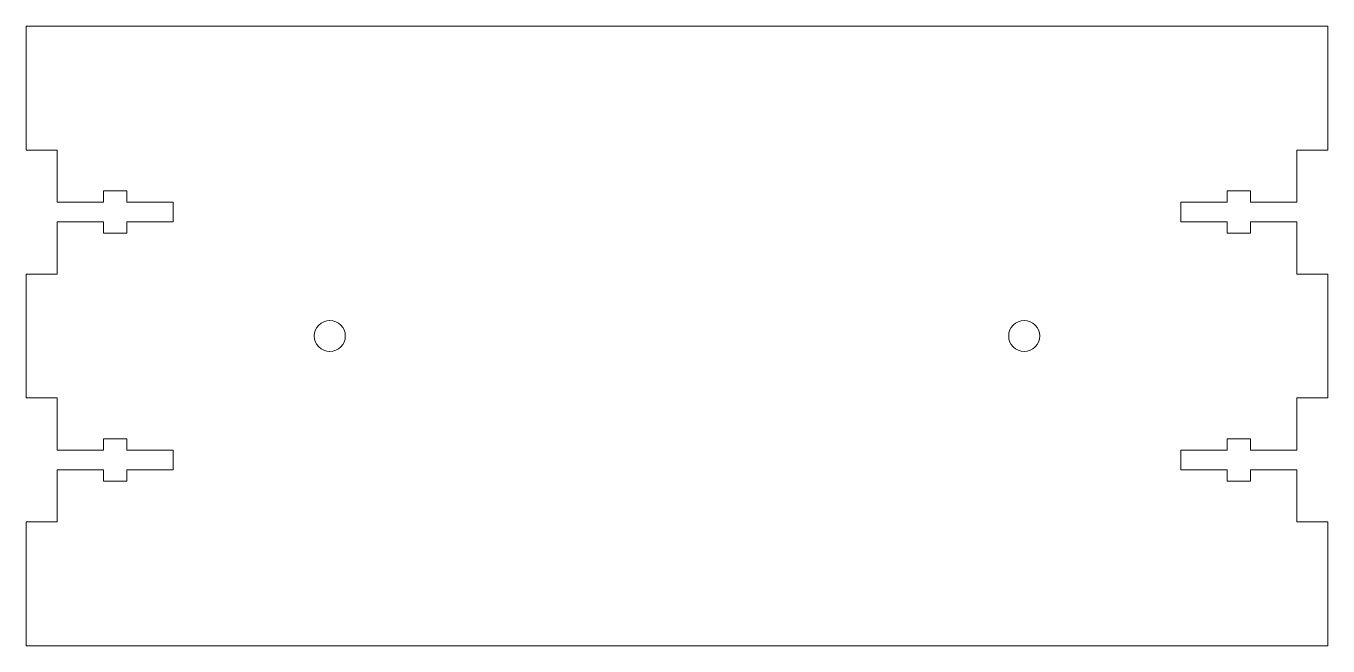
# Model space of a CAD drawing. Header units: inches. Extents: x -5.2 to 5.2, y -2.5 to 2.5.
import ezdxf

# ---------------------------------------------------------------- set-up
doc = ezdxf.new("R2010")
doc.units = ezdxf.units.IN
doc.layers.get('0').update_dxf_attribs({"linetype": 'CONTINUOUS', "lineweight": 0})

msp = doc.modelspace()

# ---------------------------------------------------------------- linework, layer by layer
for p, q in [((-5.25, 2.5), (-5.25, 1.5)), ((-5.25, 2.5), (5.25, 2.5)), ((5.25, 2.5), (5.25, 1.5)), ((-5.25, 1.5), (-5, 1.5)), ((-5, 1.5), (-5, 1.078125)), ((5.25, 1.5), (5, 1.5)), ((5, 1.5), (5, 1.078125)), ((-4.625, 1.078125), (-4.625, 1.171875)), ((-4.625, 1.171875), (-4.4375, 1.171875)), ((-4.4375, 1.078125), (-4.4375, 1.171875)), ((4.625, 1.171875), (4.4375, 1.171875)), ((4.4375, 1.171875), (4.4375, 1.078125)), ((4.625, 1.078125), (4.625, 1.171875)), ((-5, 1.078125), (-4.625, 1.078125)), ((-4.4375, 1.078125), (-4.0625, 1.078125)), ((-4.0625, 1.078125), (-4.0625, 0.921875)), ((4.4375, 1.078125), (4.0625, 1.078125)), ((4.0625, 1.078125), (4.0625, 0.921875)), ((5, 1.078125), (4.625, 1.078125)), ((-5, 0.5), (-5, 0.921875)), ((-5, 0.921875), (-4.625, 0.921875)), ((-4.625, 0.921875), (-4.625, 0.828125)), ((-4.4375, 0.921875), (-4.0625, 0.921875)), ((-4.4375, 0.921875), (-4.4375, 0.828125)), ((4.4375, 0.921875), (4.0625, 0.921875)), ((4.4375, 0.828125), (4.4375, 0.921875)), ((5, 0.921875), (4.625, 0.921875)), ((4.625, 0.921875), (4.625, 0.828125)), ((5, 0.5), (5, 0.921875)), ((-4.4375, 0.828125), (-4.625, 0.828125)), ((4.625, 0.828125), (4.4375, 0.828125)), ((-5, 0.5), (-5.25, 0.5)), ((-5.25, 0.5), (-5.25, -0.5)), ((5, 0.5), (5.25, 0.5)), ((5.25, 0.5), (5.25, -0.5)), ((-5.25, -0.5), (-5, -0.5)), ((-5, -0.5), (-5, -0.921875)), ((5, -0.5), (5.25, -0.5)), ((5, -0.5), (5, -0.921875)), ((-4.625, -0.921875), (-4.625, -0.828125)), ((-4.625, -0.828125), (-4.4375, -0.828125)), ((-4.4375, -0.828125), (-4.4375, -0.921875)), ((4.625, -0.828125), (4.4375, -0.828125)), ((4.4375, -0.828125), (4.4375, -0.921875)), ((4.625, -0.921875), (4.625, -0.828125)), ((-5, -0.921875), (-4.625, -0.921875)), ((-4.4375, -0.921875), (-4.0625, -0.921875)), ((-4.0625, -0.921875), (-4.0625, -1.078125)), ((4.4375, -0.921875), (4.0625, -0.921875)), ((4.0625, -0.921875), (4.0625, -1.078125)), ((5, -0.921875), (4.625, -0.921875)), ((-5, -1.5), (-5, -1.078125)), ((-5, -1.078125), (-4.625, -1.078125)), ((-4.625, -1.078125), (-4.625, -1.171875)), ((-4.4375, -1.171875), (-4.4375, -1.078125)), ((-4.4375, -1.078125), (-4.0625, -1.078125)), ((4.4375, -1.078125), (4.0625, -1.078125)), ((4.4375, -1.171875), (4.4375, -1.078125)), ((5, -1.078125), (4.625, -1.078125)), ((4.625, -1.078125), (4.625, -1.171875)), ((5, -1.5), (5, -1.078125)), ((-4.625, -1.171875), (-4.4375, -1.171875)), ((4.625, -1.171875), (4.4375, -1.171875)), ((-5.25, -2.5), (-5.25, -1.5)), ((-5, -1.5), (-5.25, -1.5)), ((5.25, -1.5), (5, -1.5)), ((5.25, -2.5), (5.25, -1.5)), ((-5.25, -2.5), (5.25, -2.5)), ((3, -2.5), (3, -2.5))]:
    msp.add_line(p, q)
for centre in [(-2.8, 0), (2.8, 0)]:
    msp.add_circle(centre, 0.125)

doc.saveas('drawing.dxf')
